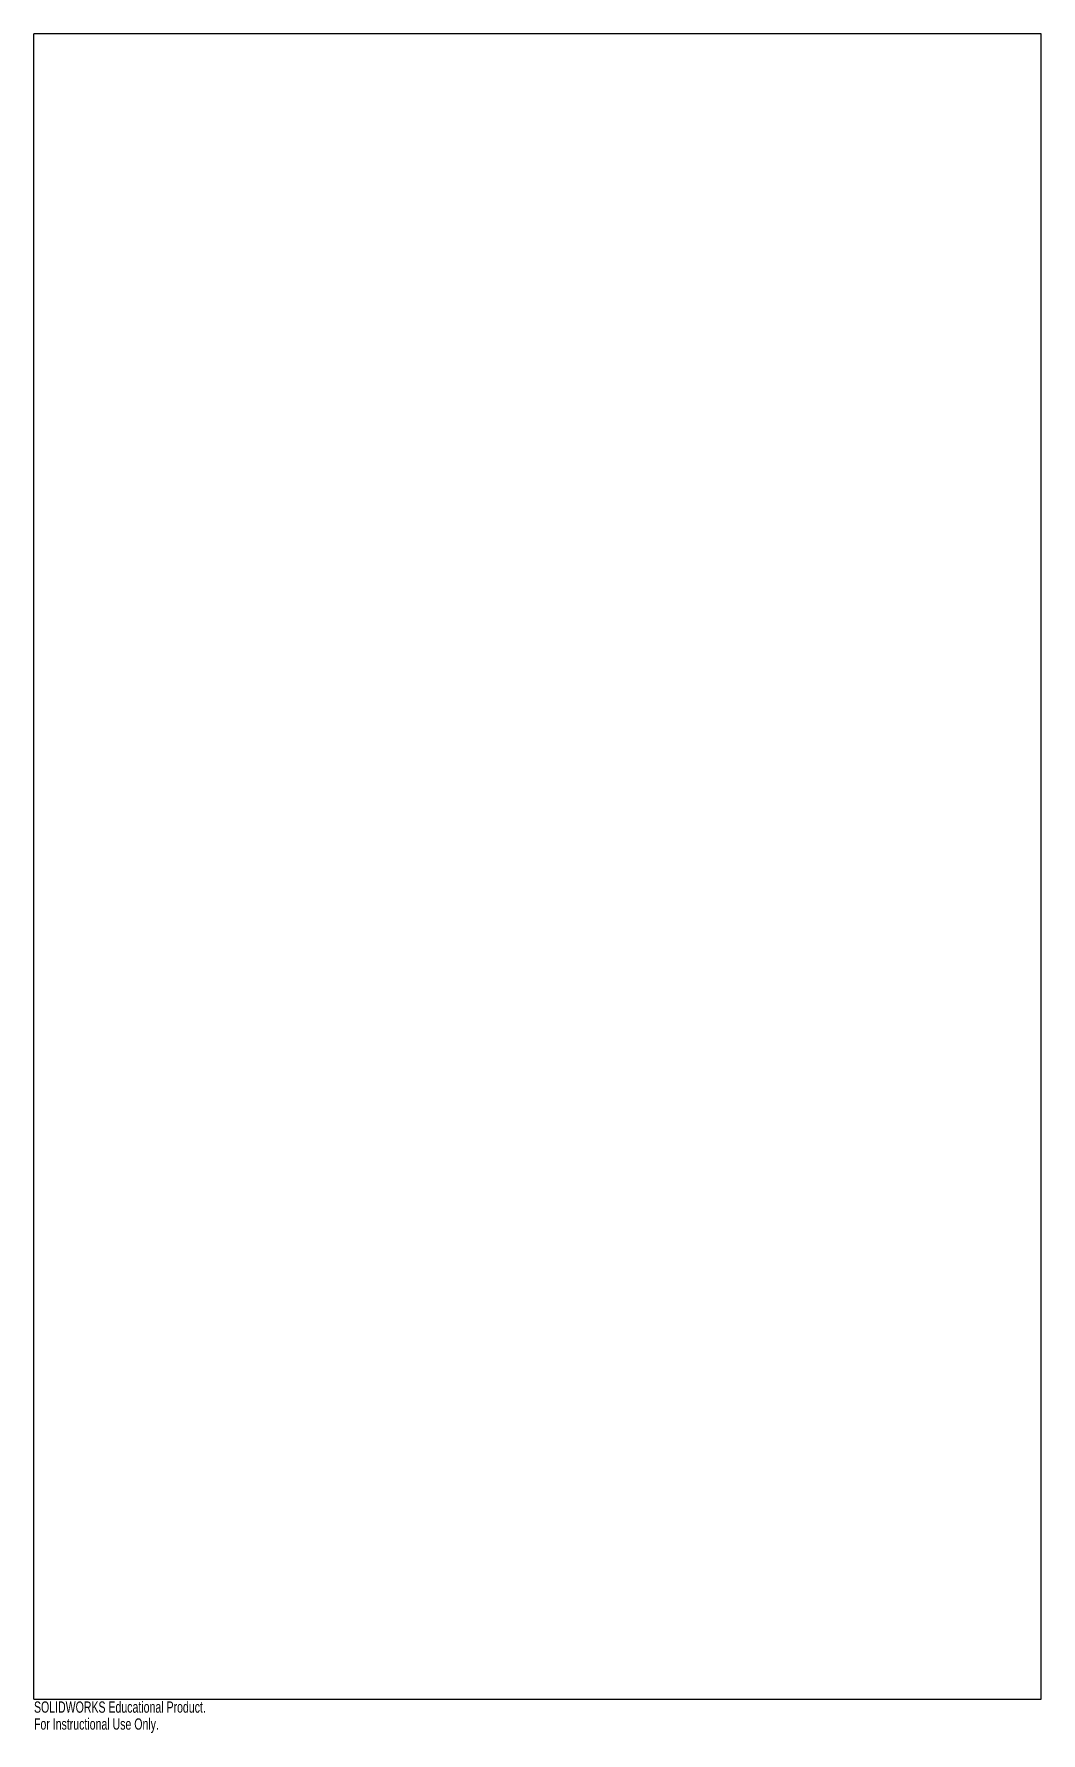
# Model space of a CAD drawing. Header units: inches. Extents: x 17 to 34, y -0.6 to 28.1.
import ezdxf

# ---------------------------------------------------------------- set-up
doc = ezdxf.new("R2010")
doc.units = ezdxf.units.IN
doc.header["$MEASUREMENT"] = 0
doc.styles.add('SLDTEXTSTYLE0', font='TXT', dxfattribs={"width": 0.7})

msp = doc.modelspace()

# ---------------------------------------------------------------- linework, layer by layer
at = {"color": 7, "linetype": 'Continuous', "lineweight": 25}
for p, q in [((17, 0), (17, 28.121)), ((34, 28.121), (17, 28.121)), ((34, 0), (34, 28.121)), ((17, 0), (34, 0))]:
    msp.add_line(p, q, dxfattribs=at)

# ---------------------------------------------------------------- texts
at = {"color": 7, "linetype": 'Continuous', "char_height": 0.1903, "attachment_point": 1, "style": 'SLDTEXTSTYLE0'}
for s, insert in [('SOLIDWORKS Educational Product.', (17, -0.04)), ('For Instructional Use Only.', (17, -0.326))]:
    msp.add_mtext(s, dxfattribs=dict(at, insert=insert))

doc.saveas('drawing.dxf')
